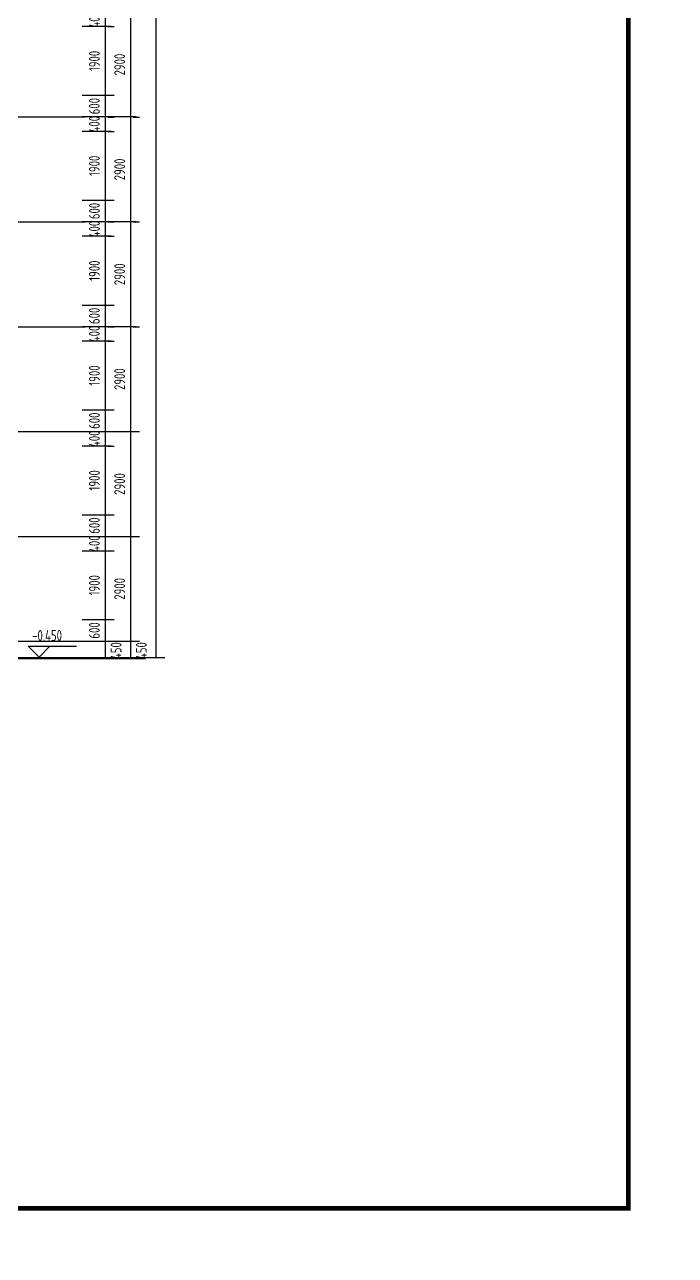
# Model space of a CAD drawing. Extents: x -726032 to 135930, y -151624 to 587044.
# Drawn here: x -356294 to -338278, y 207525 to 241564 of the extents above; entities that cross this region are included whole.
import ezdxf
from ezdxf.enums import TextEntityAlignment as Align

# ---------------------------------------------------------------- set-up
doc = ezdxf.new("R2010")
doc.units = 0
doc.header["$LTSCALE"] = 1000
doc.header["$MEASUREMENT"] = 0
doc.linetypes.add('DOTE', pattern=[2.42, 2, -0.2, 0.02, -0.2])
doc.layers.get('0').update_dxf_attribs({"linetype": 'CONTINUOUS'})
doc.layers.get('DEFPOINTS').update_dxf_attribs({"color": 1, "linetype": 'CONTINUOUS'})
for name, color, linetype in [('DOTE', 8, 'DOTE'), ('PUB_DIM', 245, 'CONTINUOUS'), ('PUB_TITLE', 1, 'CONTINUOUS')]:
    doc.layers.add(name, color=color, linetype=linetype)
doc.styles.add('DIM_FONT', font='isocp.shx', dxfattribs={"width": 0.8})
doc.dimstyles.new('AXIS', dxfattribs={"dimtxt": 300, "dimasz": 1, "dimexe": 250, "dimexo": 300, "dimgap": 150, "dimtad": 1, "dimdec": 0, "dimzin": 0, "dimdsep": 46, "dimtxsty": 'DIM_FONT', "dimcen": 0.09, "dimse1": 1, "dimse2": 1, "dimclrt": 142, "dimadec": 0, "dimazin": 0, "dimtfac": 1, "dimtdec": 0, "dimtix": 1, "dimtmove": 2, "dimatfit": 3, "dimfxl": 1, "dimtolj": 1, "dimtzin": 0, "dimarcsym": 0})
doc.dimstyles.new('DIMN', dxfattribs={"dimtxt": 300, "dimasz": 1, "dimexe": 250, "dimexo": 300, "dimgap": 150, "dimtad": 1, "dimdec": 0, "dimzin": 0, "dimdsep": 46, "dimtxsty": 'DIM_FONT', "dimcen": 0.09, "dimclrt": 142, "dimadec": 0, "dimazin": 0, "dimtfac": 1, "dimtdec": 0, "dimtix": 1, "dimtmove": 2, "dimatfit": 3, "dimfxl": 1, "dimtolj": 1, "dimtzin": 0, "dimarcsym": 0})

# ---------------------------------------------------------------- blocks, each defined once
blk = doc.blocks.new('*D4208')
at = {"layer": 'DEFPOINTS', "color": 0, "transparency": 16777216}
for p in [(-352888, 260709), (-352888, 224059), (-352661, 224059)]:
    blk.add_point(p, dxfattribs=at)
at = {"layer": 'PUB_DIM', "color": 0, "lineweight": -2, "transparency": 16777216}
for p, q in [((-352661, 260708), (-352661, 224060)), ((-352588, 260709), (-352411, 260709)), ((-352588, 224059), (-352411, 224059))]:
    blk.add_line(p, q, dxfattribs=at)
at = {"layer": 'PUB_DIM', "color": 0, "transparency": 16777216}
for points in [[(-352662, 260708), (-352661, 260708), (-352661, 260709)], [(-352662, 224060), (-352661, 224060), (-352661, 224059)]]:
    blk.add_solid(points, dxfattribs=at)
at = {"layer": 'PUB_DIM', "color": 142, "transparency": 16777216, "insert": (-352961, 242384), "char_height": 300, "attachment_point": 5, "rotation": 90, "style": 'DIM_FONT'}
blk.add_mtext('\\A1;36650', dxfattribs=at)
blk = doc.blocks.new('*D4248')
at = {"layer": 'DEFPOINTS', "color": 0, "transparency": 16777216}
for p in [(-353588, 241909), (-353588, 239009), (-353361, 239009)]:
    blk.add_point(p, dxfattribs=at)
at = {"layer": 'PUB_DIM', "color": 0, "lineweight": -2, "transparency": 16777216}
for p, q in [((-353361, 241908), (-353361, 239010)), ((-353288, 241909), (-353111, 241909)), ((-353288, 239009), (-353111, 239009))]:
    blk.add_line(p, q, dxfattribs=at)
at = {"layer": 'PUB_DIM', "color": 0, "transparency": 16777216}
for points in [[(-353362, 241908), (-353361, 241908), (-353361, 241909)], [(-353362, 239010), (-353361, 239010), (-353361, 239009)]]:
    blk.add_solid(points, dxfattribs=at)
at = {"layer": 'PUB_DIM', "color": 142, "transparency": 16777216, "insert": (-353661, 240459), "char_height": 300, "attachment_point": 5, "rotation": 90, "style": 'DIM_FONT'}
blk.add_mtext('\\A1;2900', dxfattribs=at)
blk = doc.blocks.new('*D4246')
at = {"layer": 'DEFPOINTS', "color": 0, "transparency": 16777216}
for p in [(-354288, 239609), (-354288, 239009), (-354061, 239009)]:
    blk.add_point(p, dxfattribs=at)
at = {"layer": 'PUB_DIM', "color": 0, "lineweight": -2, "transparency": 16777216}
for p, q in [((-354061, 239610), (-354061, 239611)), ((-354061, 239609), (-354061, 239009)), ((-353988, 239609), (-353811, 239609)), ((-354061, 239008), (-354061, 239007)), ((-353988, 239009), (-353811, 239009))]:
    blk.add_line(p, q, dxfattribs=at)
at = {"layer": 'PUB_DIM', "color": 0, "transparency": 16777216}
for points in [[(-354062, 239610), (-354061, 239610), (-354061, 239609)], [(-354062, 239008), (-354061, 239008), (-354061, 239009)]]:
    blk.add_solid(points, dxfattribs=at)
at = {"layer": 'PUB_DIM', "color": 142, "transparency": 16777216, "insert": (-354361, 239309), "char_height": 300, "attachment_point": 5, "rotation": 90, "style": 'DIM_FONT'}
blk.add_mtext('\\A1;600', dxfattribs=at)
blk = doc.blocks.new('*D4245')
at = {"layer": 'DEFPOINTS', "color": 0, "transparency": 16777216}
for p in [(-354288, 239009), (-354288, 238609), (-354061, 238609)]:
    blk.add_point(p, dxfattribs=at)
at = {"layer": 'PUB_DIM', "color": 0, "lineweight": -2, "transparency": 16777216}
for p, q in [((-354061, 239010), (-354061, 239011)), ((-354061, 239009), (-354061, 238609)), ((-353988, 239009), (-353811, 239009)), ((-354061, 238608), (-354061, 238607)), ((-353988, 238609), (-353811, 238609))]:
    blk.add_line(p, q, dxfattribs=at)
at = {"layer": 'PUB_DIM', "color": 0, "transparency": 16777216}
for points in [[(-354062, 239010), (-354061, 239010), (-354061, 239009)], [(-354062, 238608), (-354061, 238608), (-354061, 238609)]]:
    blk.add_solid(points, dxfattribs=at)
at = {"layer": 'PUB_DIM', "color": 142, "transparency": 16777216, "insert": (-354361, 238809), "char_height": 300, "attachment_point": 5, "rotation": 90, "style": 'DIM_FONT'}
blk.add_mtext('\\A1;400', dxfattribs=at)
blk = doc.blocks.new('*D4207')
at = {"layer": 'DEFPOINTS', "color": 0, "transparency": 16777216}
for p in [(-353588, 239009), (-353588, 236109), (-353361, 236109)]:
    blk.add_point(p, dxfattribs=at)
at = {"layer": 'PUB_DIM', "color": 0, "lineweight": -2, "transparency": 16777216}
for p, q in [((-353361, 239008), (-353361, 236110)), ((-353288, 239009), (-353111, 239009)), ((-353288, 236109), (-353111, 236109))]:
    blk.add_line(p, q, dxfattribs=at)
at = {"layer": 'PUB_DIM', "color": 0, "transparency": 16777216}
for points in [[(-353362, 239008), (-353361, 239008), (-353361, 239009)], [(-353362, 236110), (-353361, 236110), (-353361, 236109)]]:
    blk.add_solid(points, dxfattribs=at)
at = {"layer": 'PUB_DIM', "color": 142, "transparency": 16777216, "insert": (-353661, 237559), "char_height": 300, "attachment_point": 5, "rotation": 90, "style": 'DIM_FONT'}
blk.add_mtext('\\A1;2900', dxfattribs=at)
blk = doc.blocks.new('*D4226')
at = {"layer": 'DEFPOINTS', "color": 0, "transparency": 16777216}
for p in [(-354288, 227009), (-354288, 225109), (-354061, 225109)]:
    blk.add_point(p, dxfattribs=at)
at = {"layer": 'PUB_DIM', "color": 0, "lineweight": -2, "transparency": 16777216}
for p, q in [((-354061, 227008), (-354061, 225110)), ((-353988, 227009), (-353811, 227009)), ((-353988, 225109), (-353811, 225109))]:
    blk.add_line(p, q, dxfattribs=at)
at = {"layer": 'PUB_DIM', "color": 0, "transparency": 16777216}
for points in [[(-354062, 227008), (-354061, 227008), (-354061, 227009)], [(-354062, 225110), (-354061, 225110), (-354061, 225109)]]:
    blk.add_solid(points, dxfattribs=at)
at = {"layer": 'PUB_DIM', "color": 142, "transparency": 16777216, "insert": (-354361, 226059), "char_height": 300, "attachment_point": 5, "rotation": 90, "style": 'DIM_FONT'}
blk.add_mtext('\\A1;1900', dxfattribs=at)
blk = doc.blocks.new('*D4225')
at = {"layer": 'DEFPOINTS', "color": 0, "transparency": 16777216}
for p in [(-354288, 224509), (-354288, 224059), (-354061, 224059)]:
    blk.add_point(p, dxfattribs=at)
at = {"layer": 'PUB_DIM', "color": 0, "lineweight": -2, "transparency": 16777216}
blk.add_line((-354061, 224508), (-354061, 224060), dxfattribs=at)
at = {"layer": 'PUB_DIM', "color": 0, "transparency": 16777216}
for points in [[(-354062, 224508), (-354061, 224508), (-354061, 224509)], [(-354062, 224060), (-354061, 224060), (-354061, 224059)]]:
    blk.add_solid(points, dxfattribs=at)
at = {"layer": 'PUB_DIM', "color": 142, "transparency": 16777216, "insert": (-353761, 224251), "char_height": 300, "attachment_point": 5, "rotation": 90, "style": 'DIM_FONT'}
blk.add_mtext('\\A1;450', dxfattribs=at)
blk = doc.blocks.new('*D4223')
at = {"layer": 'DEFPOINTS', "color": 0, "transparency": 16777216}
for p in [(-354288, 225109), (-354288, 224509), (-354061, 224509)]:
    blk.add_point(p, dxfattribs=at)
at = {"layer": 'PUB_DIM', "color": 0, "lineweight": -2, "transparency": 16777216}
for p, q in [((-354061, 225110), (-354061, 225111)), ((-354061, 225109), (-354061, 224509)), ((-353988, 225109), (-353811, 225109)), ((-354061, 224508), (-354061, 224507)), ((-353988, 224509), (-353811, 224509))]:
    blk.add_line(p, q, dxfattribs=at)
at = {"layer": 'PUB_DIM', "color": 0, "transparency": 16777216}
for points in [[(-354062, 225110), (-354061, 225110), (-354061, 225109)], [(-354062, 224508), (-354061, 224508), (-354061, 224509)]]:
    blk.add_solid(points, dxfattribs=at)
at = {"layer": 'PUB_DIM', "color": 142, "transparency": 16777216, "insert": (-354361, 224809), "char_height": 300, "attachment_point": 5, "rotation": 90, "style": 'DIM_FONT'}
blk.add_mtext('\\A1;600', dxfattribs=at)
blk = doc.blocks.new('*D4221')
at = {"layer": 'DEFPOINTS', "color": 0, "transparency": 16777216}
for p in [(-354288, 229909), (-354288, 228009), (-354061, 228009)]:
    blk.add_point(p, dxfattribs=at)
at = {"layer": 'PUB_DIM', "color": 0, "lineweight": -2, "transparency": 16777216}
for p, q in [((-354061, 229908), (-354061, 228010)), ((-353988, 229909), (-353811, 229909)), ((-353988, 228009), (-353811, 228009))]:
    blk.add_line(p, q, dxfattribs=at)
at = {"layer": 'PUB_DIM', "color": 0, "transparency": 16777216}
for points in [[(-354062, 229908), (-354061, 229908), (-354061, 229909)], [(-354062, 228010), (-354061, 228010), (-354061, 228009)]]:
    blk.add_solid(points, dxfattribs=at)
at = {"layer": 'PUB_DIM', "color": 142, "transparency": 16777216, "insert": (-354361, 228959), "char_height": 300, "attachment_point": 5, "rotation": 90, "style": 'DIM_FONT'}
blk.add_mtext('\\A1;1900', dxfattribs=at)
blk = doc.blocks.new('*D4220')
at = {"layer": 'DEFPOINTS', "color": 0, "transparency": 16777216}
for p in [(-354288, 227409), (-354288, 227009), (-354061, 227009)]:
    blk.add_point(p, dxfattribs=at)
at = {"layer": 'PUB_DIM', "color": 0, "lineweight": -2, "transparency": 16777216}
for p, q in [((-354061, 227410), (-354061, 227411)), ((-354061, 227409), (-354061, 227009)), ((-353988, 227409), (-353811, 227409)), ((-354061, 227008), (-354061, 227007)), ((-353988, 227009), (-353811, 227009))]:
    blk.add_line(p, q, dxfattribs=at)
at = {"layer": 'PUB_DIM', "color": 0, "transparency": 16777216}
for points in [[(-354062, 227410), (-354061, 227410), (-354061, 227409)], [(-354062, 227008), (-354061, 227008), (-354061, 227009)]]:
    blk.add_solid(points, dxfattribs=at)
at = {"layer": 'PUB_DIM', "color": 142, "transparency": 16777216, "insert": (-354361, 227209), "char_height": 300, "attachment_point": 5, "rotation": 90, "style": 'DIM_FONT'}
blk.add_mtext('\\A1;400', dxfattribs=at)
blk = doc.blocks.new('*D4217')
at = {"layer": 'DEFPOINTS', "color": 0, "transparency": 16777216}
for p in [(-354288, 228009), (-354288, 227409), (-354061, 227409)]:
    blk.add_point(p, dxfattribs=at)
at = {"layer": 'PUB_DIM', "color": 0, "lineweight": -2, "transparency": 16777216}
for p, q in [((-354061, 228010), (-354061, 228011)), ((-354061, 228009), (-354061, 227409)), ((-353988, 228009), (-353811, 228009)), ((-354061, 227408), (-354061, 227407)), ((-353988, 227409), (-353811, 227409))]:
    blk.add_line(p, q, dxfattribs=at)
at = {"layer": 'PUB_DIM', "color": 0, "transparency": 16777216}
for points in [[(-354062, 228010), (-354061, 228010), (-354061, 228009)], [(-354062, 227408), (-354061, 227408), (-354061, 227409)]]:
    blk.add_solid(points, dxfattribs=at)
at = {"layer": 'PUB_DIM', "color": 142, "transparency": 16777216, "insert": (-354361, 227709), "char_height": 300, "attachment_point": 5, "rotation": 90, "style": 'DIM_FONT'}
blk.add_mtext('\\A1;600', dxfattribs=at)
blk = doc.blocks.new('*D4216')
at = {"layer": 'DEFPOINTS', "color": 0, "transparency": 16777216}
for p in [(-354288, 232809), (-354288, 230909), (-354061, 230909)]:
    blk.add_point(p, dxfattribs=at)
at = {"layer": 'PUB_DIM', "color": 0, "lineweight": -2, "transparency": 16777216}
for p, q in [((-354061, 232808), (-354061, 230910)), ((-353988, 232809), (-353811, 232809)), ((-353988, 230909), (-353811, 230909))]:
    blk.add_line(p, q, dxfattribs=at)
at = {"layer": 'PUB_DIM', "color": 0, "transparency": 16777216}
for points in [[(-354062, 232808), (-354061, 232808), (-354061, 232809)], [(-354062, 230910), (-354061, 230910), (-354061, 230909)]]:
    blk.add_solid(points, dxfattribs=at)
at = {"layer": 'PUB_DIM', "color": 142, "transparency": 16777216, "insert": (-354361, 231859), "char_height": 300, "attachment_point": 5, "rotation": 90, "style": 'DIM_FONT'}
blk.add_mtext('\\A1;1900', dxfattribs=at)
blk = doc.blocks.new('*D4215')
at = {"layer": 'DEFPOINTS', "color": 0, "transparency": 16777216}
for p in [(-354288, 230909), (-354288, 230309), (-354061, 230309)]:
    blk.add_point(p, dxfattribs=at)
at = {"layer": 'PUB_DIM', "color": 0, "lineweight": -2, "transparency": 16777216}
for p, q in [((-354061, 230910), (-354061, 230911)), ((-354061, 230909), (-354061, 230309)), ((-353988, 230909), (-353811, 230909)), ((-354061, 230308), (-354061, 230307)), ((-353988, 230309), (-353811, 230309))]:
    blk.add_line(p, q, dxfattribs=at)
at = {"layer": 'PUB_DIM', "color": 0, "transparency": 16777216}
for points in [[(-354062, 230910), (-354061, 230910), (-354061, 230909)], [(-354062, 230308), (-354061, 230308), (-354061, 230309)]]:
    blk.add_solid(points, dxfattribs=at)
at = {"layer": 'PUB_DIM', "color": 142, "transparency": 16777216, "insert": (-354361, 230609), "char_height": 300, "attachment_point": 5, "rotation": 90, "style": 'DIM_FONT'}
blk.add_mtext('\\A1;600', dxfattribs=at)
blk = doc.blocks.new('*D4214')
at = {"layer": 'DEFPOINTS', "color": 0, "transparency": 16777216}
for p in [(-354288, 230309), (-354288, 229909), (-354061, 229909)]:
    blk.add_point(p, dxfattribs=at)
at = {"layer": 'PUB_DIM', "color": 0, "lineweight": -2, "transparency": 16777216}
for p, q in [((-354061, 230310), (-354061, 230311)), ((-354061, 230309), (-354061, 229909)), ((-353988, 230309), (-353811, 230309)), ((-354061, 229908), (-354061, 229907)), ((-353988, 229909), (-353811, 229909))]:
    blk.add_line(p, q, dxfattribs=at)
at = {"layer": 'PUB_DIM', "color": 0, "transparency": 16777216}
for points in [[(-354062, 230310), (-354061, 230310), (-354061, 230309)], [(-354062, 229908), (-354061, 229908), (-354061, 229909)]]:
    blk.add_solid(points, dxfattribs=at)
at = {"layer": 'PUB_DIM', "color": 142, "transparency": 16777216, "insert": (-354361, 230109), "char_height": 300, "attachment_point": 5, "rotation": 90, "style": 'DIM_FONT'}
blk.add_mtext('\\A1;400', dxfattribs=at)
blk = doc.blocks.new('*D4213')
at = {"layer": 'DEFPOINTS', "color": 0, "transparency": 16777216}
for p in [(-354288, 235709), (-354288, 233809), (-354061, 233809)]:
    blk.add_point(p, dxfattribs=at)
at = {"layer": 'PUB_DIM', "color": 0, "lineweight": -2, "transparency": 16777216}
for p, q in [((-354061, 235708), (-354061, 233810)), ((-353988, 235709), (-353811, 235709)), ((-353988, 233809), (-353811, 233809))]:
    blk.add_line(p, q, dxfattribs=at)
at = {"layer": 'PUB_DIM', "color": 0, "transparency": 16777216}
for points in [[(-354062, 235708), (-354061, 235708), (-354061, 235709)], [(-354062, 233810), (-354061, 233810), (-354061, 233809)]]:
    blk.add_solid(points, dxfattribs=at)
at = {"layer": 'PUB_DIM', "color": 142, "transparency": 16777216, "insert": (-354361, 234759), "char_height": 300, "attachment_point": 5, "rotation": 90, "style": 'DIM_FONT'}
blk.add_mtext('\\A1;1900', dxfattribs=at)
blk = doc.blocks.new('*D4212')
at = {"layer": 'DEFPOINTS', "color": 0, "transparency": 16777216}
for p in [(-354288, 233809), (-354288, 233209), (-354061, 233209)]:
    blk.add_point(p, dxfattribs=at)
at = {"layer": 'PUB_DIM', "color": 0, "lineweight": -2, "transparency": 16777216}
for p, q in [((-354061, 233810), (-354061, 233811)), ((-354061, 233809), (-354061, 233209)), ((-353988, 233809), (-353811, 233809)), ((-354061, 233208), (-354061, 233207)), ((-353988, 233209), (-353811, 233209))]:
    blk.add_line(p, q, dxfattribs=at)
at = {"layer": 'PUB_DIM', "color": 0, "transparency": 16777216}
for points in [[(-354062, 233810), (-354061, 233810), (-354061, 233809)], [(-354062, 233208), (-354061, 233208), (-354061, 233209)]]:
    blk.add_solid(points, dxfattribs=at)
at = {"layer": 'PUB_DIM', "color": 142, "transparency": 16777216, "insert": (-354361, 233509), "char_height": 300, "attachment_point": 5, "rotation": 90, "style": 'DIM_FONT'}
blk.add_mtext('\\A1;600', dxfattribs=at)
blk = doc.blocks.new('*D4211')
at = {"layer": 'DEFPOINTS', "color": 0, "transparency": 16777216}
for p in [(-354288, 233209), (-354288, 232809), (-354061, 232809)]:
    blk.add_point(p, dxfattribs=at)
at = {"layer": 'PUB_DIM', "color": 0, "lineweight": -2, "transparency": 16777216}
for p, q in [((-354061, 233210), (-354061, 233211)), ((-354061, 233209), (-354061, 232809)), ((-353988, 233209), (-353811, 233209)), ((-354061, 232808), (-354061, 232807)), ((-353988, 232809), (-353811, 232809))]:
    blk.add_line(p, q, dxfattribs=at)
at = {"layer": 'PUB_DIM', "color": 0, "transparency": 16777216}
for points in [[(-354062, 233210), (-354061, 233210), (-354061, 233209)], [(-354062, 232808), (-354061, 232808), (-354061, 232809)]]:
    blk.add_solid(points, dxfattribs=at)
at = {"layer": 'PUB_DIM', "color": 142, "transparency": 16777216, "insert": (-354361, 233009), "char_height": 300, "attachment_point": 5, "rotation": 90, "style": 'DIM_FONT'}
blk.add_mtext('\\A1;400', dxfattribs=at)
blk = doc.blocks.new('*D4210')
at = {"layer": 'DEFPOINTS', "color": 0, "transparency": 16777216}
for p in [(-354288, 236709), (-354288, 236109), (-354061, 236109)]:
    blk.add_point(p, dxfattribs=at)
at = {"layer": 'PUB_DIM', "color": 0, "lineweight": -2, "transparency": 16777216}
for p, q in [((-354061, 236710), (-354061, 236711)), ((-354061, 236709), (-354061, 236109)), ((-353988, 236709), (-353811, 236709)), ((-354061, 236108), (-354061, 236107)), ((-353988, 236109), (-353811, 236109))]:
    blk.add_line(p, q, dxfattribs=at)
at = {"layer": 'PUB_DIM', "color": 0, "transparency": 16777216}
for points in [[(-354062, 236710), (-354061, 236710), (-354061, 236709)], [(-354062, 236108), (-354061, 236108), (-354061, 236109)]]:
    blk.add_solid(points, dxfattribs=at)
at = {"layer": 'PUB_DIM', "color": 142, "transparency": 16777216, "insert": (-354361, 236409), "char_height": 300, "attachment_point": 5, "rotation": 90, "style": 'DIM_FONT'}
blk.add_mtext('\\A1;600', dxfattribs=at)
blk = doc.blocks.new('*D4209')
at = {"layer": 'DEFPOINTS', "color": 0, "transparency": 16777216}
for p in [(-354288, 236109), (-354288, 235709), (-354061, 235709)]:
    blk.add_point(p, dxfattribs=at)
at = {"layer": 'PUB_DIM', "color": 0, "lineweight": -2, "transparency": 16777216}
for p, q in [((-354061, 236110), (-354061, 236111)), ((-354061, 236109), (-354061, 235709)), ((-353988, 236109), (-353811, 236109)), ((-354061, 235708), (-354061, 235707)), ((-353988, 235709), (-353811, 235709))]:
    blk.add_line(p, q, dxfattribs=at)
at = {"layer": 'PUB_DIM', "color": 0, "transparency": 16777216}
for points in [[(-354062, 236110), (-354061, 236110), (-354061, 236109)], [(-354062, 235708), (-354061, 235708), (-354061, 235709)]]:
    blk.add_solid(points, dxfattribs=at)
at = {"layer": 'PUB_DIM', "color": 142, "transparency": 16777216, "insert": (-354361, 235909), "char_height": 300, "attachment_point": 5, "rotation": 90, "style": 'DIM_FONT'}
blk.add_mtext('\\A1;400', dxfattribs=at)
blk = doc.blocks.new('*D4206')
at = {"layer": 'DEFPOINTS', "color": 0, "transparency": 16777216}
for p in [(-354288, 238609), (-354288, 236709), (-354061, 236709)]:
    blk.add_point(p, dxfattribs=at)
at = {"layer": 'PUB_DIM', "color": 0, "lineweight": -2, "transparency": 16777216}
for p, q in [((-354061, 238608), (-354061, 236710)), ((-353988, 238609), (-353811, 238609)), ((-353988, 236709), (-353811, 236709))]:
    blk.add_line(p, q, dxfattribs=at)
at = {"layer": 'PUB_DIM', "color": 0, "transparency": 16777216}
for points in [[(-354062, 238608), (-354061, 238608), (-354061, 238609)], [(-354062, 236710), (-354061, 236710), (-354061, 236709)]]:
    blk.add_solid(points, dxfattribs=at)
at = {"layer": 'PUB_DIM', "color": 142, "transparency": 16777216, "insert": (-354361, 237659), "char_height": 300, "attachment_point": 5, "rotation": 90, "style": 'DIM_FONT'}
blk.add_mtext('\\A1;1900', dxfattribs=at)
blk = doc.blocks.new('*D4227')
at = {"layer": 'DEFPOINTS', "color": 0, "transparency": 16777216}
for p in [(-353588, 227409), (-353588, 224509), (-353361, 224509)]:
    blk.add_point(p, dxfattribs=at)
at = {"layer": 'PUB_DIM', "color": 0, "lineweight": -2, "transparency": 16777216}
for p, q in [((-353361, 227408), (-353361, 224510)), ((-353288, 227409), (-353111, 227409)), ((-353288, 224509), (-353111, 224509))]:
    blk.add_line(p, q, dxfattribs=at)
at = {"layer": 'PUB_DIM', "color": 0, "transparency": 16777216}
for points in [[(-353362, 227408), (-353361, 227408), (-353361, 227409)], [(-353362, 224510), (-353361, 224510), (-353361, 224509)]]:
    blk.add_solid(points, dxfattribs=at)
at = {"layer": 'PUB_DIM', "color": 142, "transparency": 16777216, "insert": (-353661, 225959), "char_height": 300, "attachment_point": 5, "rotation": 90, "style": 'DIM_FONT'}
blk.add_mtext('\\A1;2900', dxfattribs=at)
blk = doc.blocks.new('*D4224')
at = {"layer": 'DEFPOINTS', "color": 0, "transparency": 16777216}
for p in [(-353588, 224509), (-353588, 224059), (-353361, 224059)]:
    blk.add_point(p, dxfattribs=at)
at = {"layer": 'PUB_DIM', "color": 0, "lineweight": -2, "transparency": 16777216}
blk.add_line((-353361, 224508), (-353361, 224060), dxfattribs=at)
at = {"layer": 'PUB_DIM', "color": 0, "transparency": 16777216}
for points in [[(-353362, 224508), (-353361, 224508), (-353361, 224509)], [(-353362, 224060), (-353361, 224060), (-353361, 224059)]]:
    blk.add_solid(points, dxfattribs=at)
at = {"layer": 'PUB_DIM', "color": 142, "transparency": 16777216, "insert": (-353061, 224251), "char_height": 300, "attachment_point": 5, "rotation": 90, "style": 'DIM_FONT'}
blk.add_mtext('\\A1;450', dxfattribs=at)
blk = doc.blocks.new('*D4222')
at = {"layer": 'DEFPOINTS', "color": 0, "transparency": 16777216}
for p in [(-353588, 230309), (-353588, 227409), (-353361, 227409)]:
    blk.add_point(p, dxfattribs=at)
at = {"layer": 'PUB_DIM', "color": 0, "lineweight": -2, "transparency": 16777216}
for p, q in [((-353361, 230308), (-353361, 227410)), ((-353288, 230309), (-353111, 230309)), ((-353288, 227409), (-353111, 227409))]:
    blk.add_line(p, q, dxfattribs=at)
at = {"layer": 'PUB_DIM', "color": 0, "transparency": 16777216}
for points in [[(-353362, 230308), (-353361, 230308), (-353361, 230309)], [(-353362, 227410), (-353361, 227410), (-353361, 227409)]]:
    blk.add_solid(points, dxfattribs=at)
at = {"layer": 'PUB_DIM', "color": 142, "transparency": 16777216, "insert": (-353661, 228859), "char_height": 300, "attachment_point": 5, "rotation": 90, "style": 'DIM_FONT'}
blk.add_mtext('\\A1;2900', dxfattribs=at)
blk = doc.blocks.new('*D4219')
at = {"layer": 'DEFPOINTS', "color": 0, "transparency": 16777216}
for p in [(-353588, 233209), (-353588, 230309), (-353361, 230309)]:
    blk.add_point(p, dxfattribs=at)
at = {"layer": 'PUB_DIM', "color": 0, "lineweight": -2, "transparency": 16777216}
for p, q in [((-353361, 233208), (-353361, 230310)), ((-353288, 233209), (-353111, 233209)), ((-353288, 230309), (-353111, 230309))]:
    blk.add_line(p, q, dxfattribs=at)
at = {"layer": 'PUB_DIM', "color": 0, "transparency": 16777216}
for points in [[(-353362, 233208), (-353361, 233208), (-353361, 233209)], [(-353362, 230310), (-353361, 230310), (-353361, 230309)]]:
    blk.add_solid(points, dxfattribs=at)
at = {"layer": 'PUB_DIM', "color": 142, "transparency": 16777216, "insert": (-353661, 231759), "char_height": 300, "attachment_point": 5, "rotation": 90, "style": 'DIM_FONT'}
blk.add_mtext('\\A1;2900', dxfattribs=at)
blk = doc.blocks.new('*D4218')
at = {"layer": 'DEFPOINTS', "color": 0, "transparency": 16777216}
for p in [(-353588, 236109), (-353588, 233209), (-353361, 233209)]:
    blk.add_point(p, dxfattribs=at)
at = {"layer": 'PUB_DIM', "color": 0, "lineweight": -2, "transparency": 16777216}
for p, q in [((-353361, 236108), (-353361, 233210)), ((-353288, 236109), (-353111, 236109)), ((-353288, 233209), (-353111, 233209))]:
    blk.add_line(p, q, dxfattribs=at)
at = {"layer": 'PUB_DIM', "color": 0, "transparency": 16777216}
for points in [[(-353362, 236108), (-353361, 236108), (-353361, 236109)], [(-353362, 233210), (-353361, 233210), (-353361, 233209)]]:
    blk.add_solid(points, dxfattribs=at)
at = {"layer": 'PUB_DIM', "color": 142, "transparency": 16777216, "insert": (-353661, 234659), "char_height": 300, "attachment_point": 5, "rotation": 90, "style": 'DIM_FONT'}
blk.add_mtext('\\A1;2900', dxfattribs=at)
blk = doc.blocks.new('*D4247')
at = {"layer": 'DEFPOINTS', "color": 0, "transparency": 16777216}
for p in [(-354288, 241509), (-354288, 239609), (-354061, 239609)]:
    blk.add_point(p, dxfattribs=at)
at = {"layer": 'PUB_DIM', "color": 0, "lineweight": -2, "transparency": 16777216}
for p, q in [((-354061, 241508), (-354061, 239610)), ((-353988, 241509), (-353811, 241509)), ((-353988, 239609), (-353811, 239609))]:
    blk.add_line(p, q, dxfattribs=at)
at = {"layer": 'PUB_DIM', "color": 0, "transparency": 16777216}
for points in [[(-354062, 241508), (-354061, 241508), (-354061, 241509)], [(-354062, 239610), (-354061, 239610), (-354061, 239609)]]:
    blk.add_solid(points, dxfattribs=at)
at = {"layer": 'PUB_DIM', "color": 142, "transparency": 16777216, "insert": (-354361, 240559), "char_height": 300, "attachment_point": 5, "rotation": 90, "style": 'DIM_FONT'}
blk.add_mtext('\\A1;1900', dxfattribs=at)
blk = doc.blocks.new('*D4244')
at = {"layer": 'DEFPOINTS', "color": 0, "transparency": 16777216}
for p in [(-354288, 241909), (-354288, 241509), (-354061, 241509)]:
    blk.add_point(p, dxfattribs=at)
at = {"layer": 'PUB_DIM', "color": 0, "lineweight": -2, "transparency": 16777216}
for p, q in [((-354061, 241910), (-354061, 241911)), ((-354061, 241909), (-354061, 241509)), ((-353988, 241909), (-353811, 241909)), ((-354061, 241508), (-354061, 241507)), ((-353988, 241509), (-353811, 241509))]:
    blk.add_line(p, q, dxfattribs=at)
at = {"layer": 'PUB_DIM', "color": 0, "transparency": 16777216}
for points in [[(-354062, 241910), (-354061, 241910), (-354061, 241909)], [(-354062, 241508), (-354061, 241508), (-354061, 241509)]]:
    blk.add_solid(points, dxfattribs=at)
at = {"layer": 'PUB_DIM', "color": 142, "transparency": 16777216, "insert": (-354361, 241709), "char_height": 300, "attachment_point": 5, "rotation": 90, "style": 'DIM_FONT'}
blk.add_mtext('\\A1;400', dxfattribs=at)

msp = doc.modelspace()

# ---------------------------------------------------------------- linework, layer by layer
for p, q in [((-356996.1, 224059.2), (-352945.7, 224059.2)), ((-356996.1, 224033.9), (-352945.7, 224033.9))]:
    msp.add_line(p, q)
at = {"layer": 'DOTE'}
for p, q in [((-375979.5, 239009.2), (-354529.8, 239009.2)), ((-375979.5, 236109.2), (-354529.8, 236109.2)), ((-375979.5, 233209.2), (-354529.8, 233209.2)), ((-375979.5, 230309.2), (-354529.8, 230309.2)), ((-375979.5, 227409.2), (-354529.8, 227409.2)), ((-375979.5, 224509.2), (-354529.8, 224509.2))]:
    msp.add_line(p, q, dxfattribs=at)
at = {"layer": 'PUB_DIM'}
for p, q in [((-353901.8, 241509.2), (-354699.5, 241509.2)), ((-354699.5, 239609.2), (-353901.8, 239609.2)), ((-353201.8, 239009.2), (-354699.5, 239009.2)), ((-353901.8, 238609.2), (-354699.5, 238609.2)), ((-354699.5, 236709.2), (-353901.8, 236709.2)), ((-353201.8, 236109.2), (-354699.5, 236109.2)), ((-353901.8, 235709.2), (-354699.5, 235709.2)), ((-354699.5, 233809.2), (-353901.8, 233809.2)), ((-353201.8, 233209.2), (-354699.5, 233209.2)), ((-353901.8, 232809.2), (-354699.5, 232809.2)), ((-354699.5, 230909.2), (-353901.8, 230909.2)), ((-354699.5, 230309.2), (-353201.8, 230309.2)), ((-353901.8, 229909.2), (-354699.5, 229909.2)), ((-354699.5, 228009.2), (-353901.8, 228009.2)), ((-354699.5, 227409.2), (-353201.8, 227409.2)), ((-354699.5, 227009.2), (-353901.8, 227009.2)), ((-354699.5, 225109.2), (-353901.8, 225109.2)), ((-356191.7, 224369.9), (-355891.7, 224069.9)), ((-356187.5, 224369.9), (-354855.3, 224369.9)), ((-355891.7, 224069.9), (-355591.7, 224369.9)), ((-354699.5, 224509.2), (-353201.8, 224509.2)), ((-354699.5, 224059.2), (-352501.8, 224059.2))]:
    msp.add_line(p, q, dxfattribs=at)
at = {"layer": 'PUB_TITLE'}
for points, const_width in [([(-434868.1, 207525.4), (-338278.1, 207525.4), (-338278.1, 277055.6), (-434868.1, 277055.6)], 0.234), ([(-432268.1, 208825.4), (-339578.1, 208825.4), (-339578.1, 275755.6), (-432268.1, 275755.6)], 130)]:
    msp.add_lwpolyline(points, close=True, dxfattribs=dict(at, const_width=const_width))

# ---------------------------------------------------------------- texts
at = {"layer": 'PUB_DIM', "style": 'DIM_FONT', "width": 0.8}
msp.add_text('-0.450', height=300, dxfattribs=at).set_placement((-355671.4, 224669.9), align=Align.MIDDLE)

# ---------------------------------------------------------------- dimensions: what is measured, and where the dimension line sits
at = {"layer": 'PUB_DIM'}
for p1, p2, picture, middle in [((-352888, 260709.2), (-352888, 224059.2), '*D4208', (-352961.4, 242384.2)), ((-354288, 241909.2), (-354288, 241509.2), '*D4244', (-354361.4, 241709.2)), ((-353588, 241909.2), (-353588, 239009.2), '*D4248', (-353661.5, 240459.2)), ((-354288, 241509.2), (-354288, 239609.2), '*D4247', (-354361.4, 240559.2)), ((-354288, 239609.2), (-354288, 239009.2), '*D4246', (-354361.4, 239309.2)), ((-354288, 239009.2), (-354288, 238609.2), '*D4245', (-354361.4, 238809.2)), ((-353588, 239009.2), (-353588, 236109.2), '*D4207', (-353661.5, 237559.2)), ((-354288, 238609.2), (-354288, 236709.2), '*D4206', (-354361.4, 237659.2)), ((-354288, 236709.2), (-354288, 236109.2), '*D4210', (-354361.4, 236409.2)), ((-354288, 236109.2), (-354288, 235709.2), '*D4209', (-354361.4, 235909.2)), ((-353588, 236109.2), (-353588, 233209.2), '*D4218', (-353661.5, 234659.2)), ((-354288, 235709.2), (-354288, 233809.2), '*D4213', (-354361.4, 234759.2)), ((-354288, 233809.2), (-354288, 233209.2), '*D4212', (-354361.4, 233509.2)), ((-354288, 233209.2), (-354288, 232809.2), '*D4211', (-354361.4, 233009.2)), ((-353588, 233209.2), (-353588, 230309.2), '*D4219', (-353661.5, 231759.2)), ((-354288, 232809.2), (-354288, 230909.2), '*D4216', (-354361.4, 231859.2)), ((-354288, 230909.2), (-354288, 230309.2), '*D4215', (-354361.4, 230609.2)), ((-354288, 230309.2), (-354288, 229909.2), '*D4214', (-354361.4, 230109.2)), ((-353588, 230309.2), (-353588, 227409.2), '*D4222', (-353661.5, 228859.2)), ((-354288, 229909.2), (-354288, 228009.2), '*D4221', (-354361.4, 228959.2)), ((-354288, 228009.2), (-354288, 227409.2), '*D4217', (-354361.4, 227709.2)), ((-354288, 227409.2), (-354288, 227009.2), '*D4220', (-354361.4, 227209.2)), ((-353588, 227409.2), (-353588, 224509.2), '*D4227', (-353661.5, 225959.2)), ((-354288, 227009.2), (-354288, 225109.2), '*D4226', (-354361.4, 226059.2)), ((-354288, 225109.2), (-354288, 224509.2), '*D4223', (-354361.4, 224809.2))]:
    dim = msp.add_aligned_dim(p1=p1, p2=p2, distance=226.6, dimstyle='DIMN', dxfattribs=at)
    dim.commit()
    dim.dimension.update_dxf_attribs({"geometry": picture, "text_midpoint": middle})
for base, p1, p2, picture, middle in [((-354061.4, 224059.2), (-354288, 224509.2), (-354288, 224059.2), '*D4225', (-353761.4, 224250.8)), ((-353361.4, 224059.2), (-353588, 224509.2), (-353588, 224059.2), '*D4224', (-353061.4, 224250.8))]:
    dim = msp.add_linear_dim(base=base, p1=p1, p2=p2, angle=270, dimstyle='AXIS', dxfattribs=at)
    dim.commit()
    dim.dimension.update_dxf_attribs({"geometry": picture, "text_midpoint": middle, "dimtype": 161})

doc.saveas('drawing.dxf')
